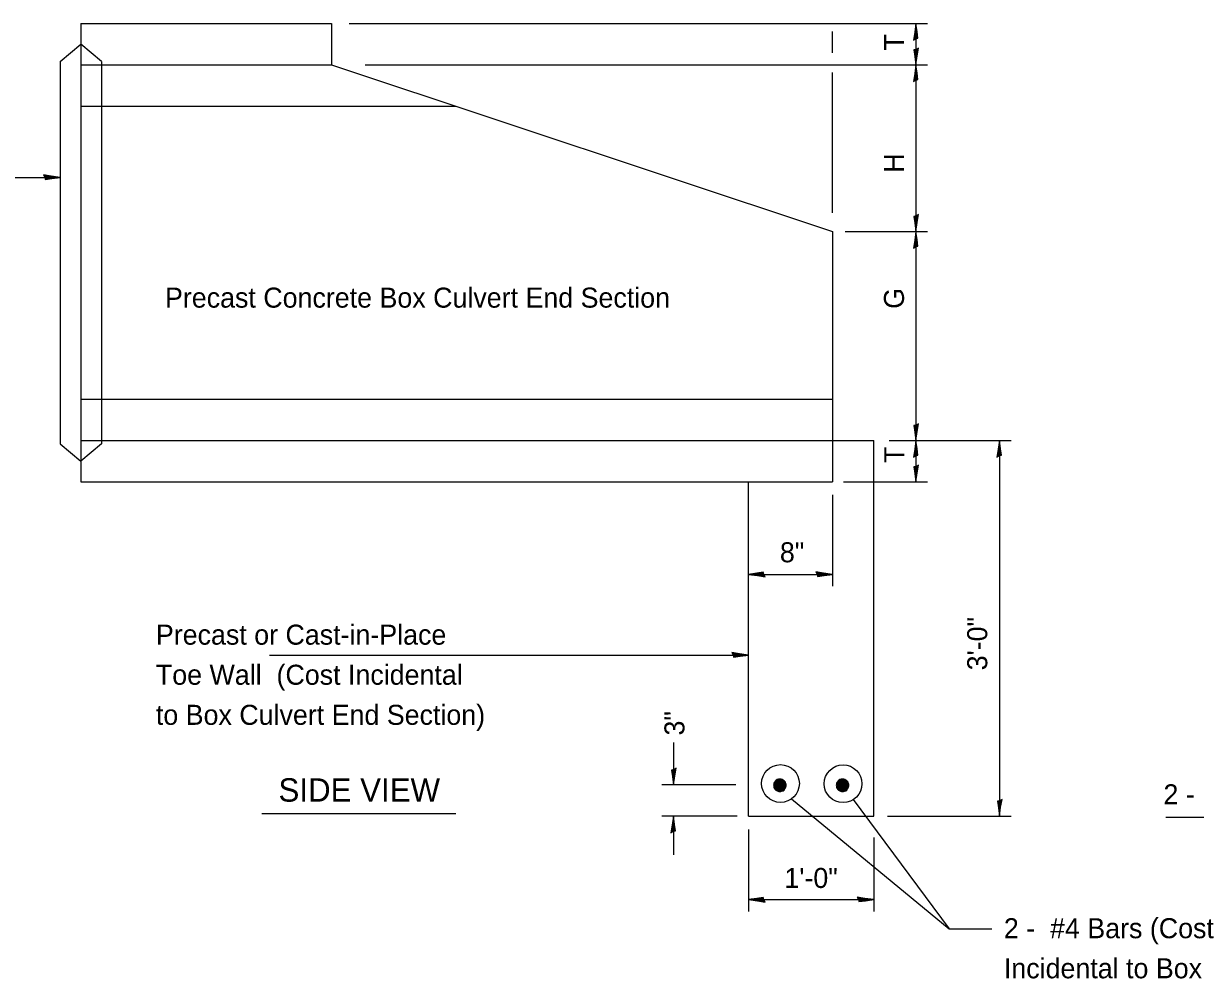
# Model space of a CAD drawing. Extents: x 1343911 to 1344591, y 1360220 to 1360660.
# Drawn here: x 1344009.4 to 1344149.7, y 1360448.8 to 1360563.2 of the extents above; entities that cross this region are included whole.
import ezdxf

# ---------------------------------------------------------------- set-up
doc = ezdxf.new("R2010")
doc.units = 0
for name, color, linetype in [('Design_EX_Roadway Dimensions', 7, 'Continuous'), ('Design_EX_Roadway Notes', 7, 'Continuous'), ('Removal_Items', 7, 'Continuous'), ('Sheets_General Details', 7, 'Continuous'), ('Topo_Drainage Items', 7, 'Continuous')]:
    doc.layers.add(name, color=color, linetype=linetype)

msp = doc.modelspace()

# ---------------------------------------------------------------- linework, layer by layer
at = {"layer": 'Design_EX_Roadway Dimensions'}
for p, q in [((1344048.35, 1360563.16), (1344117.62, 1360563.16)), ((1344116.22, 1360563.16), (1344116.22, 1360558.21)), ((1344106.22, 1360559.66), (1344106.22, 1360562.18)), ((1344050.28, 1360558.21), (1344117.62, 1360558.21)), ((1344116.22, 1360558.21), (1344116.22, 1360538.26)), ((1344106.22, 1360540.48), (1344106.22, 1360557.28)), ((1344107.75, 1360538.26), (1344117.62, 1360538.26)), ((1344116.22, 1360538.26), (1344116.22, 1360513.21)), ((1344113.01, 1360513.21), (1344127.62, 1360513.21)), ((1344126.22, 1360513.21), (1344126.22, 1360468.21)), ((1344107.53, 1360508.26), (1344117.62, 1360508.26)), ((1344106.22, 1360506.68), (1344106.22, 1360495.77)), ((1344096.17, 1360497.17), (1344106.22, 1360497.17)), ((1344087.18, 1360477.05), (1344087.18, 1360471.96)), ((1344094.67, 1360471.96), (1344085.78, 1360471.96)), ((1344094.8, 1360468.21), (1344085.78, 1360468.21)), ((1344087.18, 1360468.21), (1344087.18, 1360463.56)), ((1344112.82, 1360468.21), (1344127.62, 1360468.21)), ((1344096.17, 1360466.63), (1344096.17, 1360456.81)), ((1344111.17, 1360465.67), (1344111.17, 1360456.81)), ((1344096.17, 1360458.21), (1344111.17, 1360458.21))]:
    msp.add_line(p, q, dxfattribs=at)
for points in [[(1344116.19, 1360561.33), (1344116.46, 1360561.39), (1344116.35, 1360562.17), (1344116.22, 1360563.16), (1344116.07, 1360562.1), (1344115.91, 1360561.16), (1344116.19, 1360561.33), (1344116.37, 1360561.41), (1344116.22, 1360562.49), (1344116.01, 1360561.31), (1344116.24, 1360561.48), (1344116.21, 1360561.98), (1344116.14, 1360561.5)], [(1344116.24, 1360560.05), (1344115.97, 1360559.99), (1344116.09, 1360559.21), (1344116.22, 1360558.21), (1344116.36, 1360559.28), (1344116.53, 1360560.21), (1344116.24, 1360560.05), (1344116.06, 1360559.97), (1344116.22, 1360558.88), (1344116.43, 1360560.07), (1344116.19, 1360559.89), (1344116.23, 1360559.4), (1344116.3, 1360559.88)], [(1344116.19, 1360556.38), (1344116.46, 1360556.44), (1344116.35, 1360557.22), (1344116.22, 1360558.21), (1344116.07, 1360557.15), (1344115.91, 1360556.21), (1344116.19, 1360556.38), (1344116.37, 1360556.46), (1344116.22, 1360557.54), (1344116.01, 1360556.36), (1344116.24, 1360556.53), (1344116.21, 1360557.03), (1344116.14, 1360556.55)], [(1344116.24, 1360540.1), (1344115.97, 1360540.04), (1344116.09, 1360539.26), (1344116.22, 1360538.26), (1344116.36, 1360539.33), (1344116.53, 1360540.26), (1344116.24, 1360540.1), (1344116.06, 1360540.02), (1344116.22, 1360538.94), (1344116.43, 1360540.12), (1344116.19, 1360539.94), (1344116.23, 1360539.45), (1344116.3, 1360539.93)], [(1344116.19, 1360536.43), (1344116.46, 1360536.49), (1344116.35, 1360537.27), (1344116.22, 1360538.26), (1344116.07, 1360537.2), (1344115.91, 1360536.26), (1344116.19, 1360536.43), (1344116.37, 1360536.51), (1344116.22, 1360537.59), (1344116.01, 1360536.41), (1344116.24, 1360536.58), (1344116.21, 1360537.08), (1344116.14, 1360536.6)], [(1344116.24, 1360515.05), (1344115.97, 1360514.99), (1344116.09, 1360514.21), (1344116.22, 1360513.21), (1344116.36, 1360514.28), (1344116.53, 1360515.21), (1344116.24, 1360515.05), (1344116.06, 1360514.97), (1344116.22, 1360513.88), (1344116.43, 1360515.07), (1344116.19, 1360514.89), (1344116.23, 1360514.4), (1344116.3, 1360514.88)], [(1344116.19, 1360511.38), (1344116.46, 1360511.44), (1344116.35, 1360512.22), (1344116.22, 1360513.21), (1344116.07, 1360512.15), (1344115.91, 1360511.21), (1344116.19, 1360511.38), (1344116.37, 1360511.46), (1344116.22, 1360512.54), (1344116.01, 1360511.36), (1344116.24, 1360511.53), (1344116.21, 1360512.03), (1344116.14, 1360511.55)], [(1344126.19, 1360511.38), (1344126.46, 1360511.44), (1344126.35, 1360512.22), (1344126.22, 1360513.21), (1344126.07, 1360512.15), (1344125.91, 1360511.21), (1344126.19, 1360511.38), (1344126.37, 1360511.46), (1344126.22, 1360512.54), (1344126.01, 1360511.36), (1344126.24, 1360511.53), (1344126.21, 1360512.03), (1344126.14, 1360511.55)], [(1344116.24, 1360510.1), (1344115.97, 1360510.04), (1344116.09, 1360509.26), (1344116.22, 1360508.26), (1344116.36, 1360509.33), (1344116.53, 1360510.26), (1344116.24, 1360510.1), (1344116.06, 1360510.02), (1344116.22, 1360508.94), (1344116.43, 1360510.12), (1344116.19, 1360509.94), (1344116.23, 1360509.45), (1344116.3, 1360509.93)], [(1344098, 1360497.14), (1344097.94, 1360497.42), (1344097.17, 1360497.3), (1344096.17, 1360497.17), (1344097.23, 1360497.03), (1344098.17, 1360496.86), (1344098, 1360497.14), (1344097.92, 1360497.32), (1344096.84, 1360497.17), (1344098.02, 1360496.96), (1344097.85, 1360497.2), (1344097.35, 1360497.16), (1344097.83, 1360497.09)], [(1344104.38, 1360497.2), (1344104.44, 1360496.92), (1344105.22, 1360497.04), (1344106.22, 1360497.17), (1344105.15, 1360497.32), (1344104.22, 1360497.48), (1344104.38, 1360497.2), (1344104.46, 1360497.02), (1344105.55, 1360497.17), (1344104.36, 1360497.38), (1344104.54, 1360497.15), (1344105.03, 1360497.18), (1344104.55, 1360497.25)], [(1344087.21, 1360473.8), (1344086.94, 1360473.74), (1344087.05, 1360472.96), (1344087.18, 1360471.96), (1344087.33, 1360473.03), (1344087.49, 1360473.96), (1344087.21, 1360473.8), (1344087.03, 1360473.72), (1344087.18, 1360472.63), (1344087.39, 1360473.82), (1344087.16, 1360473.64), (1344087.19, 1360473.15), (1344087.26, 1360473.62)], [(1344126.24, 1360470.05), (1344125.97, 1360469.99), (1344126.09, 1360469.21), (1344126.22, 1360468.21), (1344126.36, 1360469.28), (1344126.53, 1360470.21), (1344126.24, 1360470.05), (1344126.06, 1360469.97), (1344126.22, 1360468.89), (1344126.43, 1360470.07), (1344126.19, 1360469.89), (1344126.23, 1360469.4), (1344126.3, 1360469.88)], [(1344087.16, 1360466.38), (1344087.43, 1360466.44), (1344087.31, 1360467.22), (1344087.18, 1360468.21), (1344087.04, 1360467.15), (1344086.87, 1360466.21), (1344087.16, 1360466.38), (1344087.34, 1360466.46), (1344087.18, 1360467.54), (1344086.97, 1360466.36), (1344087.21, 1360466.53), (1344087.17, 1360467.03), (1344087.1, 1360466.55)], [(1344098, 1360458.19), (1344097.94, 1360458.46), (1344097.17, 1360458.34), (1344096.17, 1360458.21), (1344097.23, 1360458.07), (1344098.17, 1360457.9), (1344098, 1360458.19), (1344097.92, 1360458.37), (1344096.84, 1360458.21), (1344098.02, 1360458), (1344097.85, 1360458.24), (1344097.35, 1360458.21), (1344097.83, 1360458.13)]]:
    msp.add_lwpolyline(points, dxfattribs=at)
at = {"layer": 'Design_EX_Roadway Notes'}
for p, q in [((1343972.46, 1360544.71), (1344013.74, 1360544.71)), ((1344116.22, 1360513.21), (1344116.22, 1360508.26)), ((1344038.81, 1360487.51), (1344096.17, 1360487.51)), ((1344101.3, 1360470.27), (1344120.2, 1360454.72)), ((1344108.72, 1360470.2), (1344120.2, 1360454.72)), ((1344146.13, 1360468.08), (1344222.25, 1360468.08)), ((1344120.2, 1360454.72), (1344125.31, 1360454.72))]:
    msp.add_line(p, q, dxfattribs=at)
for points in [[(1344011.91, 1360544.73), (1344011.97, 1360544.46), (1344012.74, 1360544.58), (1344013.74, 1360544.71), (1344012.68, 1360544.85), (1344011.74, 1360545.02), (1344011.91, 1360544.73), (1344011.99, 1360544.55), (1344013.07, 1360544.71), (1344011.89, 1360544.92), (1344012.06, 1360544.68), (1344012.56, 1360544.71), (1344012.08, 1360544.79)], [(1344094.33, 1360487.54), (1344094.39, 1360487.26), (1344095.17, 1360487.38), (1344096.17, 1360487.51), (1344095.1, 1360487.66), (1344094.17, 1360487.82), (1344094.33, 1360487.54), (1344094.41, 1360487.36), (1344095.5, 1360487.51), (1344094.31, 1360487.72), (1344094.49, 1360487.49), (1344094.98, 1360487.52), (1344094.51, 1360487.59)], [(1344109.33, 1360458.24), (1344109.39, 1360457.97), (1344110.17, 1360458.08), (1344111.17, 1360458.21), (1344110.1, 1360458.36), (1344109.17, 1360458.52), (1344109.33, 1360458.24), (1344109.41, 1360458.06), (1344110.5, 1360458.22), (1344109.31, 1360458.42), (1344109.49, 1360458.19), (1344109.98, 1360458.22), (1344109.51, 1360458.29)]]:
    msp.add_lwpolyline(points, dxfattribs=at)
for centre in [(1344100, 1360472.12), (1344107.49, 1360472.1)]:
    msp.add_circle(centre, 2.26, dxfattribs=at)
at = {"layer": 'Removal_Items'}
for points in [[(1344099.26, 1360471.57), (1344099.37, 1360471.41), (1344099.46, 1360471.32), (1344099.6, 1360471.23), (1344099.71, 1360471.19), (1344099.81, 1360471.17), (1344099.92, 1360471.16), (1344100.03, 1360471.16), (1344100.14, 1360471.19), (1344100.32, 1360471.26), (1344100.43, 1360471.34), (1344100.54, 1360471.47), (1344100.62, 1360471.61), (1344100.66, 1360471.74), (1344100.68, 1360471.85), (1344100.68, 1360471.99), (1344100.65, 1360472.13), (1344100.59, 1360472.27), (1344100.45, 1360472.45), (1344100.34, 1360472.54), (1344100.21, 1360472.6), (1344100.07, 1360472.64), (1344099.9, 1360472.66), (1344099.77, 1360472.64), (1344099.62, 1360472.59), (1344099.49, 1360472.52), (1344099.39, 1360472.43), (1344099.31, 1360472.33), (1344099.25, 1360472.23), (1344099.21, 1360472.12), (1344099.19, 1360471.99), (1344099.18, 1360471.9), (1344099.19, 1360471.79), (1344099.21, 1360471.71), (1344099.22, 1360471.66), (1344099.26, 1360471.58), (1344099.37, 1360471.51), (1344099.48, 1360471.37), (1344099.63, 1360471.27), (1344099.8, 1360471.22), (1344099.96, 1360471.21), (1344100.11, 1360471.23), (1344100.27, 1360471.3), (1344100.41, 1360471.41), (1344100.53, 1360471.57), (1344100.61, 1360471.77), (1344100.61, 1360472), (1344100.54, 1360472.23), (1344100.41, 1360472.4), (1344100.28, 1360472.5), (1344100.1, 1360472.57), (1344099.97, 1360472.59), (1344099.77, 1360472.58), (1344099.57, 1360472.5), (1344099.42, 1360472.37), (1344099.34, 1360472.27), (1344099.28, 1360472.15), (1344099.24, 1360472.02), (1344099.24, 1360471.87), (1344099.25, 1360471.75), (1344099.29, 1360471.63), (1344099.35, 1360471.52), (1344099.46, 1360471.49), (1344099.55, 1360471.41), (1344099.69, 1360471.32), (1344099.81, 1360471.28), (1344099.95, 1360471.27), (1344100.1, 1360471.3), (1344100.24, 1360471.35), (1344100.39, 1360471.46), (1344100.49, 1360471.61), (1344100.54, 1360471.78), (1344100.55, 1360471.99), (1344100.51, 1360472.16), (1344100.39, 1360472.33), (1344100.22, 1360472.46), (1344100.04, 1360472.53), (1344099.88, 1360472.53), (1344099.67, 1360472.48), (1344099.52, 1360472.37), (1344099.38, 1360472.21), (1344099.32, 1360472.05), (1344099.3, 1360471.9), (1344099.33, 1360471.71), (1344099.45, 1360471.49), (1344099.57, 1360471.46), (1344099.74, 1360471.37), (1344099.87, 1360471.33), (1344100.03, 1360471.34), (1344100.17, 1360471.39), (1344100.33, 1360471.5), (1344100.44, 1360471.65), (1344100.49, 1360471.81), (1344100.49, 1360471.98), (1344100.44, 1360472.15), (1344100.32, 1360472.33), (1344100.16, 1360472.43), (1344100.02, 1360472.47), (1344099.85, 1360472.47), (1344099.68, 1360472.41), (1344099.51, 1360472.3)], [(1344099.51, 1360472.3), (1344099.42, 1360472.17), (1344099.36, 1360472.01), (1344099.36, 1360471.83), (1344099.41, 1360471.67), (1344099.56, 1360471.47), (1344099.71, 1360471.47), (1344099.85, 1360471.43), (1344100.03, 1360471.43), (1344100.19, 1360471.49), (1344100.32, 1360471.63), (1344100.4, 1360471.81), (1344100.4, 1360472.01), (1344100.31, 1360472.19), (1344100.17, 1360472.32), (1344099.99, 1360472.38), (1344099.82, 1360472.37), (1344099.68, 1360472.32), (1344099.56, 1360472.2), (1344099.48, 1360472.08), (1344099.45, 1360471.96), (1344099.46, 1360471.81), (1344099.51, 1360471.67), (1344099.62, 1360471.55), (1344099.71, 1360471.47), (1344099.88, 1360471.51), (1344100.07, 1360471.53), (1344100.22, 1360471.64), (1344100.29, 1360471.76), (1344100.32, 1360471.92), (1344100.27, 1360472.09), (1344100.18, 1360472.21), (1344100.04, 1360472.28), (1344099.9, 1360472.29), (1344099.79, 1360472.27), (1344099.68, 1360472.2), (1344099.59, 1360472.11), (1344099.54, 1360471.98), (1344099.54, 1360471.83), (1344099.61, 1360471.68), (1344099.75, 1360471.56), (1344099.88, 1360471.52), (1344100.04, 1360471.62), (1344100.15, 1360471.7), (1344100.23, 1360471.85), (1344100.22, 1360471.99), (1344100.12, 1360472.13), (1344100, 1360472.2), (1344099.86, 1360472.19), (1344099.71, 1360472.11), (1344099.64, 1360471.99), (1344099.63, 1360471.83), (1344099.7, 1360471.71), (1344099.83, 1360471.62), (1344099.95, 1360471.61), (1344100.03, 1360471.62), (1344100.11, 1360471.75), (1344100.17, 1360471.87), (1344100.16, 1360471.98), (1344100.07, 1360472.11), (1344099.94, 1360472.15), (1344099.83, 1360472.12), (1344099.73, 1360472.04), (1344099.69, 1360471.92), (1344099.71, 1360471.8), (1344099.79, 1360471.71), (1344099.92, 1360471.66), (1344100.01, 1360471.68), (1344100.1, 1360471.73), (1344100.11, 1360471.91), (1344100.06, 1360472.03), (1344099.95, 1360472.08), (1344099.84, 1360472.07), (1344099.76, 1360471.99), (1344099.75, 1360471.87), (1344099.79, 1360471.78), (1344099.88, 1360471.73), (1344099.97, 1360471.72), (1344100.07, 1360471.78), (1344100.11, 1360471.88), (1344100.02, 1360471.98), (1344099.93, 1360472.03), (1344099.85, 1360471.99), (1344099.81, 1360471.91), (1344099.85, 1360471.81), (1344099.94, 1360471.78), (1344100, 1360471.81), (1344100.05, 1360471.88), (1344100.04, 1360471.96), (1344099.92, 1360471.96), (1344099.87, 1360471.91), (1344099.89, 1360471.85), (1344099.94, 1360471.84), (1344099.99, 1360471.89), (1344099.98, 1360471.93), (1344099.95, 1360471.97)], [(1344106.76, 1360471.57), (1344106.87, 1360471.41), (1344106.96, 1360471.32), (1344107.1, 1360471.23), (1344107.2, 1360471.19), (1344107.31, 1360471.17), (1344107.42, 1360471.16), (1344107.53, 1360471.16), (1344107.65, 1360471.19), (1344107.82, 1360471.26), (1344107.93, 1360471.34), (1344108.04, 1360471.47), (1344108.12, 1360471.61), (1344108.16, 1360471.74), (1344108.18, 1360471.85), (1344108.18, 1360471.99), (1344108.15, 1360472.13), (1344108.09, 1360472.27), (1344107.95, 1360472.45), (1344107.84, 1360472.54), (1344107.71, 1360472.6), (1344107.57, 1360472.64), (1344107.4, 1360472.66), (1344107.26, 1360472.64), (1344107.12, 1360472.59), (1344106.99, 1360472.52), (1344106.89, 1360472.43), (1344106.81, 1360472.33), (1344106.75, 1360472.23), (1344106.71, 1360472.12), (1344106.69, 1360471.99), (1344106.68, 1360471.9), (1344106.69, 1360471.79), (1344106.71, 1360471.71), (1344106.72, 1360471.66), (1344106.75, 1360471.58), (1344106.87, 1360471.51), (1344106.98, 1360471.37), (1344107.13, 1360471.27), (1344107.3, 1360471.22), (1344107.46, 1360471.21), (1344107.61, 1360471.23), (1344107.77, 1360471.3), (1344107.91, 1360471.41), (1344108.04, 1360471.57), (1344108.11, 1360471.77), (1344108.11, 1360472), (1344108.04, 1360472.23), (1344107.91, 1360472.4), (1344107.78, 1360472.5), (1344107.61, 1360472.57), (1344107.47, 1360472.59), (1344107.27, 1360472.58), (1344107.07, 1360472.5), (1344106.92, 1360472.37), (1344106.84, 1360472.27), (1344106.78, 1360472.15), (1344106.74, 1360472.02), (1344106.74, 1360471.87), (1344106.75, 1360471.75), (1344106.79, 1360471.63), (1344106.85, 1360471.52), (1344106.96, 1360471.49), (1344107.05, 1360471.41), (1344107.19, 1360471.32), (1344107.31, 1360471.28), (1344107.45, 1360471.27), (1344107.6, 1360471.3), (1344107.74, 1360471.35), (1344107.89, 1360471.46), (1344107.99, 1360471.61), (1344108.04, 1360471.78), (1344108.05, 1360471.99), (1344108.01, 1360472.16), (1344107.89, 1360472.33), (1344107.72, 1360472.46), (1344107.54, 1360472.53), (1344107.38, 1360472.53), (1344107.17, 1360472.48), (1344107.02, 1360472.37), (1344106.88, 1360472.21), (1344106.81, 1360472.05), (1344106.8, 1360471.9), (1344106.83, 1360471.71), (1344106.95, 1360471.49), (1344107.07, 1360471.46), (1344107.24, 1360471.37), (1344107.37, 1360471.33), (1344107.53, 1360471.34), (1344107.67, 1360471.39), (1344107.83, 1360471.5), (1344107.94, 1360471.65), (1344107.99, 1360471.81), (1344108, 1360471.98), (1344107.94, 1360472.15), (1344107.82, 1360472.33), (1344107.66, 1360472.43), (1344107.52, 1360472.47), (1344107.35, 1360472.47), (1344107.18, 1360472.41), (1344107.01, 1360472.3)], [(1344107.01, 1360472.3), (1344106.92, 1360472.17), (1344106.86, 1360472.01), (1344106.86, 1360471.83), (1344106.91, 1360471.67), (1344107.07, 1360471.47), (1344107.21, 1360471.47), (1344107.35, 1360471.43), (1344107.53, 1360471.43), (1344107.69, 1360471.49), (1344107.83, 1360471.63), (1344107.9, 1360471.81), (1344107.9, 1360472.01), (1344107.81, 1360472.19), (1344107.67, 1360472.32), (1344107.49, 1360472.38), (1344107.32, 1360472.37), (1344107.18, 1360472.32), (1344107.06, 1360472.2), (1344106.98, 1360472.08), (1344106.95, 1360471.96), (1344106.96, 1360471.81), (1344107.01, 1360471.67), (1344107.12, 1360471.55), (1344107.21, 1360471.47), (1344107.38, 1360471.51), (1344107.57, 1360471.53), (1344107.72, 1360471.64), (1344107.79, 1360471.76), (1344107.82, 1360471.92), (1344107.77, 1360472.09), (1344107.68, 1360472.21), (1344107.54, 1360472.28), (1344107.4, 1360472.29), (1344107.29, 1360472.27), (1344107.18, 1360472.2), (1344107.09, 1360472.11), (1344107.04, 1360471.98), (1344107.04, 1360471.83), (1344107.11, 1360471.68), (1344107.25, 1360471.56), (1344107.38, 1360471.52), (1344107.54, 1360471.62), (1344107.65, 1360471.7), (1344107.73, 1360471.85), (1344107.72, 1360471.99), (1344107.62, 1360472.13), (1344107.5, 1360472.2), (1344107.35, 1360472.19), (1344107.21, 1360472.11), (1344107.14, 1360471.99), (1344107.13, 1360471.83), (1344107.2, 1360471.71), (1344107.33, 1360471.62), (1344107.45, 1360471.61), (1344107.53, 1360471.62), (1344107.61, 1360471.75), (1344107.67, 1360471.87), (1344107.66, 1360471.98), (1344107.57, 1360472.11), (1344107.44, 1360472.15), (1344107.33, 1360472.12), (1344107.23, 1360472.04), (1344107.19, 1360471.92), (1344107.21, 1360471.8), (1344107.29, 1360471.71), (1344107.42, 1360471.66), (1344107.51, 1360471.68), (1344107.6, 1360471.73), (1344107.61, 1360471.91), (1344107.56, 1360472.03), (1344107.45, 1360472.08), (1344107.35, 1360472.07), (1344107.26, 1360471.99), (1344107.25, 1360471.87), (1344107.29, 1360471.78), (1344107.39, 1360471.73), (1344107.47, 1360471.72), (1344107.57, 1360471.78), (1344107.61, 1360471.88), (1344107.52, 1360471.98), (1344107.43, 1360472.03), (1344107.35, 1360471.99), (1344107.31, 1360471.91), (1344107.35, 1360471.81), (1344107.44, 1360471.78), (1344107.5, 1360471.81), (1344107.55, 1360471.88), (1344107.54, 1360471.96), (1344107.42, 1360471.96), (1344107.37, 1360471.91), (1344107.39, 1360471.85), (1344107.44, 1360471.84), (1344107.49, 1360471.89), (1344107.48, 1360471.93), (1344107.45, 1360471.97)]]:
    msp.add_lwpolyline(points, dxfattribs=at)
at = {"layer": 'Sheets_General Details'}
msp.add_line((1344037.89, 1360468.52), (1344061.13, 1360468.52), dxfattribs=at)
at = {"layer": 'Topo_Drainage Items'}
for p, q in [((1344016.22, 1360563.16), (1344046.22, 1360563.16)), ((1344016.22, 1360563.16), (1344016.22, 1360508.26)), ((1344046.22, 1360563.16), (1344046.22, 1360558.21)), ((1344013.74, 1360558.62), (1344016.22, 1360560.69)), ((1344018.69, 1360558.62), (1344016.22, 1360560.69)), ((1344013.74, 1360558.62), (1344013.74, 1360512.81)), ((1344016.22, 1360558.21), (1344046.22, 1360558.21)), ((1344018.69, 1360558.62), (1344018.69, 1360512.81)), ((1344046.22, 1360558.21), (1344106.22, 1360538.26)), ((1344016.22, 1360553.26), (1344061.1, 1360553.26)), ((1344106.22, 1360538.26), (1344106.22, 1360508.26)), ((1344016.22, 1360518.16), (1344106.22, 1360518.16)), ((1344016.22, 1360513.21), (1344106.22, 1360513.21)), ((1344106.22, 1360513.21), (1344111.17, 1360513.21)), ((1344111.17, 1360468.21), (1344111.17, 1360513.21)), ((1344013.74, 1360512.81), (1344016.22, 1360510.74)), ((1344018.69, 1360512.81), (1344016.22, 1360510.74)), ((1344016.22, 1360508.26), (1344106.22, 1360508.26)), ((1344096.17, 1360468.21), (1344096.17, 1360508.26)), ((1344096.17, 1360468.21), (1344111.17, 1360468.21))]:
    msp.add_line(p, q, dxfattribs=at)

# ---------------------------------------------------------------- texts
at = {"layer": 'Design_EX_Roadway Dimensions'}
for s, p in [('T', (1344114.79, 1360559.92)), ('H', (1344114.79, 1360545.27)), ('G', (1344114.79, 1360528.98)), ('T', (1344114.82, 1360510.52)), ('3\'-0"', (1344124.76, 1360485.68)), ('3"', (1344088.5, 1360477.87))]:
    msp.add_text(s, height=2.4, rotation=90, dxfattribs=at).set_placement(p)
for s, p in [('8"', (1344099.93, 1360498.62)), ('1\'-0"', (1344100.47, 1360459.61))]:
    msp.add_text(s, height=2.4, dxfattribs=at).set_placement(p)
at = {"layer": 'Design_EX_Roadway Notes'}
for s, p in [('Precast Concrete Box Culvert End Section', (1344026.3, 1360529.12)), ('Precast or Cast-in-Place', (1344025.21, 1360488.75)), ('Toe Wall  (Cost Incidental', (1344025.21, 1360483.95)), ('to Box Culvert End Section)', (1344025.21, 1360479.15)), ('2 -  #5 s Bars (Typical)', (1344145.86, 1360469.63)), ('2 -  #4 Bars (Cost', (1344126.75, 1360453.59)), ('Incidental to Box Culvert', (1344126.75, 1360448.79))]:
    msp.add_text(s, height=2.4, dxfattribs=at).set_placement(p)
at = {"layer": 'Sheets_General Details'}
msp.add_text('SIDE VIEW', height=2.8, dxfattribs=at).set_placement((1344039.89, 1360469.95))

doc.saveas('drawing.dxf')
